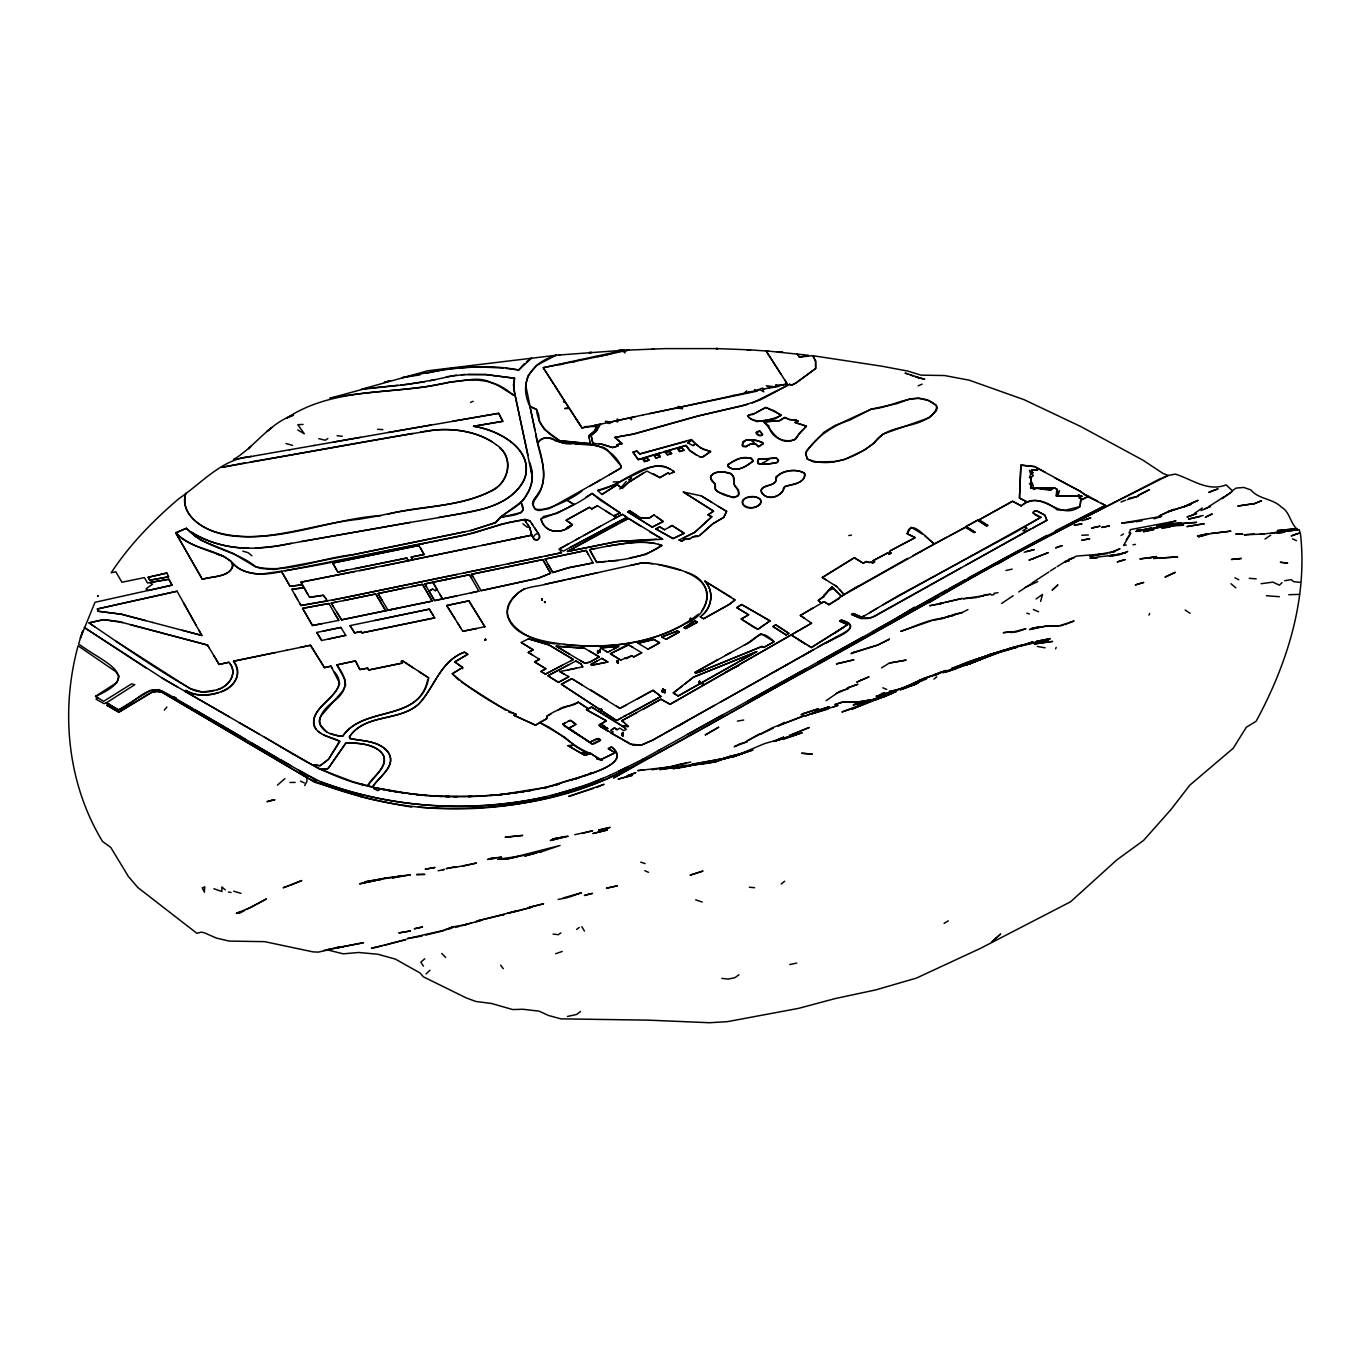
<?xml version="1.0" encoding="UTF-8"?>
<svg xmlns="http://www.w3.org/2000/svg" width="1371" height="1371" viewBox="0 0 1371 1371"><rect width="100%" height="100%" fill="white"/><g stroke="black" fill="none" stroke-linecap="round" stroke-linejoin="round"><path stroke-width="1.5" d="M544.87 601.578L545.367 602.537M599.418 650.677L600.104 652.459L600.275 649.785L599.778 652.459M622.52 735.61L622.605 732.491L623.171 735.85L622.88 732.988L622.383 735.97L622.28 734.068M664.815 690.127L664.25 690.967L664.952 689.819M699.45 681.044L699.176 684.403M663.341 689.767L662.176 691.738L662.998 689.047L663.273 692.201L663.118 689.305M618.167 661.165C615.75 657.977 619.384 666.546 617.55 660.908C618.544 659.897 617.43 666.46 617.258 660.702M664.301 690.35L665.004 692.835L664.507 689.767M601.509 711.977C600.806 707.59 600.087 714.497 601.389 708.978C602.023 712.063 600.001 712.097 601.046 710.384M690.504 621.114L690.59 618.081L691.173 621.097M541.956 598.63C540.997 599.915 543.053 601.098 541.579 598.99M597.996 653.299L597.55 650.848M664.369 692.818L664.781 689.99M691.31 618.767C689.27 617.807 691.241 623.719 691.173 618.441M617.961 661.268L617.995 660.565M690.453 619.521C689.39 616.864 692.372 620.755 690.95 621.577M698.833 681.953L699.656 681.216L698.97 683.512M597.55 650.917L597.859 653.384L597.876 650.505M598.013 651.448L597.807 653.196M600.669 712.029L601.098 710.624L601.201 711.857M601.303 710.521L601.389 708.978L601.098 711.463M703.272 681.644C702.278 681.49 703.477 684.266 703.032 682.809C701.027 685.946 705.14 677.874 701.849 683.923M699.261 681.473L699.861 683.889M485.111 640.068C485.642 638.646 485.077 640.48 484.786 639.314M601.218 710.401L601.509 709.03M690.573 618.801L691.241 621.406L690.915 618.544M702.98 681.987L702.912 684.06L702.826 681.867M698.73 682.055L699.467 681.661M609.684 775.42C519.301 815.522 412.363 815.728 320.745 781.796C282.649 762.567 246.317 739.055 209.043 718.027C193.808 709.27 178.744 700.238 163.457 691.601C146.697 683.409 133.124 705.362 118.454 709.887L106.424 702.792L134.804 684.677L131.479 683.923L103.665 701.301L95.507 696.365L116.998 682.415L119.208 676.177L115.695 671.601L78.078 645.81C60.341 710.881 67.213 783.201 102.499 841.417L110.811 847.484L128.291 876.326L137.803 887.5L196.893 933.308L201.314 932.126L204.742 932.948L216.31 938.055L229.248 941.089L264.757 941.654L312.931 951.868L318.312 952.125L327.755 949.966L343.23 953.822L358.722 952.485L377.933 954.25L395.379 959.117L420.074 972.964L423.348 976.803L466.157 997.882L475.771 1001.447L491.572 1003.503L512.788 1009.57L522.899 1009.262L539.163 1011.164L548.451 1015.465L560.859 1018.842L648.98 1020.161L709.578 1022.732L727.401 1021.652L798.625 1008.353L835.008 998.619L875.983 989.845L916.428 978.089L980.454 948.372L1070.562 901.792L1116.851 859.891L1143.568 840.423L1170.851 809.678L1189.891 785.086L1233.163 748.309L1246.359 727.213L1256.144 721.249C1286.958 664.438 1307.831 599.007 1300.462 533.833L1299.108 529.634L1263.428 534.022L1244.08 534.827L1254.328 533.953M599.881 650.368L600.07 651.739M698.833 684.215L699.313 682.501L699.296 684.06M662.244 691.944L662.45 689.904L662.313 691.481M664.866 691.618L664.781 692.595L664.558 690.144M622.88 732.988L622.554 735.97M622.931 733.177L622.571 735.49L622.571 732.731M663.136 690.641L663.273 692.201M544.801 602.589L544.39 601.663L544.818 602.452M617.498 663.05L617.396 661.85L618.03 662.639M690.71 620.12L691.07 618.784L691.018 620.532M622.348 732.954L622.52 735.456M699.296 683.221L699.553 681.593L699.159 682.501M1031.78 471.744L1031.917 469.807L1037.333 470.339L1037.573 468.299L1080.417 491.401L1087.58 496.645L1105.42 505.402L1006.828 556.934L817.921 662.09M485.608 639.075L485.985 640.12L485.18 639.726M601.475 709.801L600.875 710.778L601.338 709.115M600.087 650.111L599.984 651.122L600.035 649.923M703.46 681.918C701.712 684.883 702.792 679.468 703.049 684.129M542.248 598.921C542.196 600.532 541.853 599.435 542.282 599.23M617.258 661.113L617.276 660.993M710.538 477.691L710.778 476.56A10.111 5.381 -11.8 0 1 711.378 475.446L714.497 473.046L719.689 471.898A11.979 4.13 -0.1 0 1 722.071 471.898L722.963 471.915M665.141 691.258L664.712 690.47M601.184 710.075L600.824 709.458M485.026 640.188L485.557 639.349M663.29 689.544C663.221 692.732 662.896 690.727 662.244 691.567M663.17 692.029L662.998 689.219M622.845 735.319L622.691 733.194L622.331 735.439M662.896 691.31L662.844 689.133L663.427 690.041M622.194 734.787L623.034 734.033M597.756 652.973L598.03 651.808M1040.589 601.423L1042.526 594.431L1036.013 598.973M80.512 637.772L78.627 643.993C105.978 663.941 143.012 675.389 95.507 696.365L97.735 697.89L96.021 699.193L104.11 703.631L106.321 702.638L118.454 709.887L150.159 690.538L158.642 689.613L192.214 708.379M702.158 683.683L702.843 682.141M699.364 684.335L699.501 682.758M81.455 634.927L82.808 631.003L80.375 638.166L94.959 602.297L172.043 585.16L168.839 579.248L149.885 582.504L152.524 584.217L145.96 588.827L148.239 590.558L172.043 585.143L168.839 579.248L147.485 582.983L144.435 577.602L121.916 582.247L115.798 571.793L111.171 572.787C129.628 544.715 153.226 520.534 178.693 498.804C201.76 483.14 222.153 458.497 251.476 456.44M618.252 662.861L617.276 661.422M600.515 711.6L601.646 709.698M542.179 599.932L541.853 599.264M1055.601 648.826L1056.167 647.403M662.45 689.904L663.238 689.802M600.704 710.555L600.772 709.561M597.876 651.499L597.482 653.024M427.735 679.536C419.235 722.397 363.264 705.551 342.63 736.244C318.946 734.702 310.857 719.021 332.125 702.672C348.645 690.71 348.165 679.725 336.82 664.918L355.483 660.908L359.87 669.562L367.719 668.157L368.73 670.008L402.371 663.084L401.343 661.319L402.783 660.959L428.677 677.874C420.451 723.1 364.326 704.797 342.819 736.056L339.734 736.296L330.325 733.468M1148.932 615.133L1149.669 613.454M1123.672 545.35L1130.664 533.285L1129.001 532.805L1130.201 530.731M690.984 619.778L691.173 618.732M617.447 661.336L617.43 662.724M1097.605 501.135L1088.711 496.388L1082.13 499.438L1079.166 497.81L1081.822 496.165L1078.48 496.062L1079.166 494.777L1076.869 496.028L1056.356 496.011L1056.578 493.731L1058.223 494.588L1059.526 490.784L1056.664 492.566L1056.835 489.07L1054.299 487.905L1036.03 487.87L1033.357 489.481L1036.63 488.333L1050.375 490.304L1054.299 487.905L1056.835 489.07L1056.356 496.011L1081.908 496.113L1079.166 497.81L1082.13 499.455L1080.742 500.158L1080.057 506.55C1058.429 522.265 1041.634 487.63 1021.292 505.899L1012.535 501.272L979.254 519.763L987.737 525.247L986.692 525.967L977.677 520.157L965.972 526.584L975.072 532.239M304.688 785.549L306.95 781.316L306.744 777.58L162.172 692.321L157.648 691.378L152.164 692.201L118.883 712.149L106.869 705.26L108.669 704.146L106.869 705.26L118.78 712.217L151.016 692.561L156.448 691.378L162.172 692.321L306.95 777.58L306.95 776.414L300.403 772.524M595.134 430.031L598.27 424.667L600.652 424.136L596.042 431.591L591.09 435.412L592.872 443.484L595.46 443.45M1126.277 539.711L1130.664 533.285M825.925 579.693L822.274 577.499L854.322 557.74L863.199 563.173L866.369 561.562L872.796 562.864L874.647 561.836L872.967 560.773L887.585 552.959L889.265 554.09L891.116 553.13L889.453 551.999L890.533 550.645L915.125 537.655L907.174 533.73C910.601 516.833 927.978 540.225 934.302 544.013L841.383 596.231L831.906 586.839L825.376 594.808L818.35 600.395L821.555 603.086M563.584 644.49C604.885 648.826 649.169 644.507 685.723 623.531C712.44 613.694 715.182 579.556 685.586 572.118M702.038 610.489C725.173 575.546 665.535 563.584 642.451 562.778C610.815 569.753 579.196 576.814 547.56 583.772C536.952 587.079 523.979 585.88 516.096 594.963C510.543 600.258 506.447 607.781 507.476 615.665C512.377 633.573 533.405 638.92 549.531 642.176C599.727 650.694 657.189 646.615 698.473 614.139M434.847 379.716L408.01 384.36L361.036 389.415L427.769 370.77L556.3 355.243C532.462 362.098 517.827 381.155 529.857 406.347L536.541 409.432C537.74 423.965 547.252 433.699 559.608 440.691L590.455 443.69L588.725 436.098L594.003 431.454L598.27 424.667L594.346 425.524L596.214 426.621L585.743 426.518L582.092 428.026L569.342 408.507L564.783 408.524L568.914 407.855L565.829 403.005L563.481 401.617L564.938 401.617L554.861 385.799M597.139 430.168L591.09 435.395L592.872 443.484L603.189 444.41L612.511 447.563L617.995 446.021L616.761 444.77L622.108 443.673L614.842 437.4L632.117 434.418L695.491 416.647L747.692 404.308M642.81 709.612L660.959 699.227L670.111 704.3L811.581 623.205L800.338 615.476L824.074 601.663L828.958 604.714L839.086 598.613L841.04 595.819L831.906 586.839L823.748 595.322L824.297 596.471L818.23 600.429L821.092 602.983L824.091 601.663L828.958 604.714L847.107 592.58L907.551 558.391M626.307 481.427L619.761 489.07M360.162 796.482L361.618 794.752L360.162 796.482C441.256 818.247 529.994 810.741 607.302 778.728C680.856 743.253 750.52 700.17 822.651 661.902L938.964 596.488M164.297 710.075L166.902 707.008M691.224 619.966L691.31 621.252L691.241 619.298M249.453 448.128L248.699 448.763L251.424 445.935M597.533 653.093L597.619 652.545M702.055 615.271C712.286 607.062 714.102 590.884 704.883 581.201L734.959 599.932L728.224 605.091L703.563 618.767L700.255 616.761C711.806 608.93 714.788 591.467 704.814 581.15L731.411 597.413M622.708 734.77L623.051 735.867M1282.039 582.624L1279.417 585.16L1272.871 582.144L1261.097 583.686M526.395 361.824L531.571 358.105L518.701 369.999C479.473 362.27 440.211 369.69 401.874 377.728L420.109 374.849M524.133 363.829L518.701 369.999L505.899 368.336M594.02 431.437L588.793 435.927L589.341 438.103M426.055 973.958L429.98 970.24M622.725 734.239L622.914 733.519M1232.289 491.366L1221.852 498.616L1230.987 492.515M1265.022 539.077L1270.78 535.101M683.272 538.083L694.326 532.582L699.467 528.109L711.84 516.696L708.002 514.879L713.606 511.194L683.358 492.018L701.181 495.856L726.63 511.417L723.768 517.33L712.526 524.048L698.936 536.078L695.028 535.907L688.859 539.351L685.26 538.94L681.833 541.168L679.108 540.105L679.965 539.591M622.434 733.434L623.188 734.993M277.439 785.12L284.894 778.659M424.753 958.775L420.828 962.168L423.433 966.109M672.407 472.704L674.378 471.761C649.066 453.287 622.914 486.654 597.653 490.475L601.938 494.485L617.207 484.666L622.228 488.299L627.884 482.832L646.855 471.093L659.862 477.674L668.02 472.892L669.511 473.92L674.378 471.761L672.853 470.853M837.03 636.555L780.27 668.363M834.408 633.436L847.535 624.628L839.618 620.857L841.983 620.206C868.186 628.861 825.496 640.617 817.767 647.283M831.957 639.674L826.542 642.93M684.849 684.009L693.486 677.154L756.741 651.653L678.131 696.005L673.195 692.921L693.469 677.171L756.741 651.636L678.131 696.005L673.367 692.989L682.192 686.134M781.213 883.969L784.675 881.245M622.177 733.811L622.314 734.89M576.591 929.487L579.196 927.464M933.891 679.108L936.839 676.846M805.959 644.301L791.65 635.236L811.409 647.506L847.535 624.628L839.686 621.286L841.074 620.086C860.56 625.587 845.804 631.62 835.95 637.275M699.724 456.749L702.346 457.211L710.589 451.539L700.273 447.769L691.909 440.228L687.831 442.953L693.058 445.575L695.217 443.93L703.272 449.431L710.606 451.522L702.363 457.211L699.724 456.749L689.939 450.716L685.877 445.489L664.181 451.573M693.058 445.575L695.2 443.947L691.395 439.56L639.726 454.007L636.864 451.042L632.939 452.173L638.269 459.645L686.151 445.438L689.699 450.459L696.605 455.326M580.584 1011.455L576.574 1014.471L567.457 1016.442M1013.169 595.682L1001.601 603.48M637.104 515.582L629.597 510.783L627.832 511.897L652.236 527.132L663.238 521.477L653.95 514.965L649.254 518.084L641.131 518.067L629.597 510.783L627.832 511.897L652.236 527.15L663.238 521.494L656.932 517.021M738.935 974.747L734.942 977.694L728.19 979.083L721.849 978.38M653.967 514.965L649.22 518.067L641.131 518.067M768.823 458.548L775.163 457.794A5.295 2.793 -1.8 0 1 776.02 458.034A5.621 2.399 -1.6 0 1 776.877 458.342L778.402 460.262L777.083 462.507L765.584 464.323L758.471 463.998L757.46 461.359L758.609 458.857L768.977 459.354L761.299 464.186L757.837 463.004L758.557 458.925L768 458.651M763.733 462.438L761.265 464.203A29.939 20.719 -1.5 0 0 766.406 464.221L771.085 463.638A29.014 21.902 4.5 0 0 774.152 463.107L776.809 462.575A3.445 2.382 8 0 0 777.546 462.147A3.376 2.314 7.2 0 0 778.008 461.633L778.488 460.245L776.363 458.12L767.503 458.702L768.977 459.354M826.13 700.667L839.652 691.412L848.752 688.311L836.207 693.469M759.808 733.708L746.835 741.06L772.644 727.607L804.331 715.679L778.128 725.962L784.383 722.328M1048.969 571.896L1032.055 582.966M601.938 494.485L617.207 484.666L622.211 488.299L628.175 482.626L643.239 473.064M678.662 726.047L687.831 720.495M1018.687 591.946L1030.872 583.995M987.737 525.247L986.692 525.95L977.694 520.175L965.972 526.584L975.072 532.222L974.044 532.668L965.321 527.304L949.298 535.958M929.058 602.726C1004.206 557.26 1083.57 518.649 1161.22 478.188M687.831 442.953L691.292 439.577M246.746 909.333L266.454 898.913L250.996 907.379L236.275 913.343L239.514 912.161M1194.244 513.542L1202.333 507.99M1208.914 506.533L1223.875 496.885M843.576 627.37L811.358 647.489L807.485 645.193M560.859 932.931L558.254 934.714L553.079 934.097M327.892 438.48L325.27 440.245L318.74 438.651M524.27 588.862C481.375 614.859 529.549 644.747 559.299 643.77M1124.768 553.284L1127.682 551.382L1119.319 554.775L1111.041 556.026L1125.008 552.804C1113.578 555.855 1101.701 556.146 1089.928 558.22L1097.108 558.1M628.929 479.764L630.883 480.895L628.929 479.764L631.551 478.051L629.409 476.954C642.039 472.087 656.743 459.799 670.35 469.31M811.581 623.205L670.111 704.3L660.976 699.21L621.766 720.735L628.569 726.287L627.284 726.87L625.005 725.482L623 726.561L617.241 722.928M377.625 790.536L380.315 788.925L377.625 790.536L373.7 788.479L374.9 787.708L412.74 794.186L409.329 793.826M373.7 788.479L377.299 788.222L352.827 781.744L319.1 768.823L326.624 769.337L328.32 768.257L346.143 742.774C359.048 743.596 376.237 743.151 383.709 755.918C387.959 768.548 372.226 775.917 367.599 786.046C329.657 777.717 297.216 756.638 264.329 737.067M718.027 659.485L694.771 672.51L699.004 672.167L762.053 646.427L763.904 647.42L774.101 641.679C758.471 626.616 758.831 639.126 744.11 645.21M778.128 669.665L652.527 740.203L641.045 745.207L630.043 744.007L598.99 725.567L606.359 720.786L586.462 709.784L591.638 707.076L615.151 721.729M538.323 533.49C533.165 534.005 531.245 540.14 536.678 540.003A2.965 1.885 -0.7 0 0 537.586 539.831L539.351 538.186A11.208 7.181 0.5 0 0 539.574 537.192L539.54 536.027A11.276 6.838 -0.5 0 0 539.283 535.016L529.96 520.929L524.922 519.472L501.135 524.202L473.955 532.976L432.773 541.734C375.465 552.513 318.466 566.943 260.593 574.072C251.75 573.558 242.221 571.861 235.298 565.897C220.2 547.8 191.529 550.971 175.745 532.856L186.405 528.263C204.793 548.554 235.075 549.582 255.794 566.789C288.013 574.158 320.865 557.689 353.135 554.707L465.335 531.708M755.627 444.101L751.959 441.188L755.987 440.331A30.573 16.778 2.9 0 1 759.585 441.308L763.099 443.296A2.228 1.525 13.2 0 1 763.081 443.776L758.831 446.672L756.192 444.547A4.079 2.862 7.9 0 0 755.627 444.101A6.684 4.507 3.4 0 0 753.896 443.638C749.714 442.987 740.511 451.145 742.876 443.039L746.03 440.125L754.153 439.971M997.848 561.973L968.012 578.134M1057.127 566.669L1064.753 561.853L1068.9 560.893M1121.05 535.53L1123.483 533.97M612.614 729.098L614.534 727.915L617.139 729.715L619.761 728.104L623.685 730.692L626.307 729.338L623 726.561L625.005 725.482M810.467 651.396L802.772 655.835M882.547 605.057L1040.949 517.261C1036.682 516.559 1028.85 511.212 1036.75 510.886L1044.891 515.17L1046.861 520.295L966.024 565.092M229.283 716.793L184.691 691.224L185.993 690.418C195.882 696.417 207.826 695.628 218.486 692.561M456.886 595.905L434.556 600.601L429.072 591.158L432.602 589.05L435.224 590.661L437.075 589.496L433.716 583.652L432.825 582.247L424.839 583.96L426.244 586.308M1050.375 570.884L1055.601 567.645M435.224 590.661L437.075 589.496M881.553 667.866L889.385 663.033L905.923 660.154L889.385 663.033M602.469 760.151L596.728 758.831L600.909 759.637L615.133 752.73L608.587 748.857L611.809 747.024C638.663 768.994 554.689 781.453 545.161 788.462L543.979 787.725L500.655 794.614L475.737 796.328L439.183 796.311L412.003 794.117M1030.358 529.052L874.715 616.316L867.877 618.475L861.708 618.561L851.699 614.499L853.533 613.574L861.399 617.104L864.878 615.579L898.194 595.751L1015.088 532.462L1040.949 517.227L1032.929 513.062L1033.665 511.623L1036.75 510.869L1044.891 515.17L1046.861 520.295L1032.86 527.886M855.058 587.988L857.818 586.394M787.348 664.472L774.855 671.601M784.76 665.998L813.894 649.426M1026.81 528.281L1024.308 526.978L1026.81 528.281L1022.886 530.663L1026.313 531.365M942.597 594.5C1016.014 551.673 1092.498 513.491 1168.126 475.497L1175.307 474.109C1191.999 479.216 1207.56 492.138 1226.085 484.871L1232.323 490.664L1236.214 488.076L1243.805 487.459L1250.9 489.927C1258.784 499.49 1272.631 498.359 1281.302 507.03C1290.3 512.137 1290.008 523.671 1297.806 529.737L1271.551 533.13M944.071 923.42L948.286 920.849M780.596 668.174L720.289 702.226M936.496 674.669L940.095 672.493L953.633 669.014L944.071 672.321M718.01 348.611L716.056 348.577L749.663 349.845L766.098 350.993L766.8 352.021L768.36 351.096L808.496 355.278L799.396 357.128L797.288 353.975L799.396 357.128L812.729 355.689L882.033 366.228L907.91 371.113L920.969 375.14L944.55 375.534L969.211 380.178L1024.068 399.681L1080.811 426.552L1142.728 460.056L1163.002 473.423L1168.126 475.497L1163.071 477.571M613.814 518.941L622.434 514.331L626.907 517.33L569.925 547.543M460.348 668.74L452.276 673.846L458.719 680.016M586 497.107L592.101 493.44L600.138 500.089L620.138 512.925L613.711 515.89L616.265 517.45L622.417 514.348L626.907 517.313L563.361 551.125L559.265 549.051L579.899 537.586M429.072 591.158L432.602 589.05M934.782 675.68L940.095 672.493L933.942 674.721M623.702 716.519L616.642 720.563L561.39 684.249L571.793 678.696L619.846 708.379L652.99 690.299L661.011 696.434L623.702 716.519L626.393 715.456M648.055 649.203L659.622 642.793L653.813 639.434L638.029 643.273L648.055 649.203L659.588 642.793L653.796 639.434L638.029 643.273M812.969 607.936L800.338 615.476L804.263 618.098M849.574 591.209L858.966 585.794M714.462 705.397L652.545 740.203L641.062 745.207L632.819 745.121L610.986 733.159L613.214 731.943L610.609 730.366L614.534 727.915L617.139 729.715M668.774 527.475L672.064 525.539L684.18 533.268L673.127 538.58L655.852 528.966L659.708 526.858L664.644 529.772L672.064 525.539L684.163 533.25L673.11 538.597L655.852 528.983L659.725 526.875L664.644 529.772M590.318 485.814L621.029 467.974L621.234 466.157L607.027 449.568L603.548 447.409L594.226 445.369L563.292 442.867L555.392 440.845C550.971 436.012 540.979 436.783 537.706 442.816L529.84 406.279L536.644 409.535L538.7 414.847L539.351 421.754L544.218 429.312L559.796 440.742L586.085 443.416M997.694 564.029L1007.925 558.083M600.378 479.987L549.377 508.572L538.717 510.56L535.273 509.498L532.496 503.603L532.873 501.409C549.325 485.66 543.276 462.181 537.775 443.227C546.258 430.083 559.625 446.226 571.381 443.553M583.618 535.564L616.333 517.501L597.448 505.728L591.861 508.932L589.479 507.321L566.172 520.226L572.341 524.579C562.915 534.124 545.469 534.244 541.065 519.472L543.482 516.524L557.226 513.337L574.209 504.134M965.321 527.304L912.949 555.649M877.423 608.21L869.745 612.683M946.247 590.044L872.47 631.757M597.448 505.728L591.861 508.932L589.479 507.304L566.172 520.209L572.341 524.579C562.933 534.382 544.321 534.142 541.048 518.684C558.134 512.925 576.797 504.802 592.101 493.457L620.138 512.925L613.711 515.907M946.624 537.278L934.354 543.944L924.774 535.598M582.281 490.527C572.667 500.038 513.08 528.281 540.328 490.218C549.257 472.035 538.066 452.533 535.77 434.059M690.436 538.426L685.311 539.009L681.815 541.065L679.125 540.02L694.703 532.376L711.789 516.781L707.984 514.828L713.571 511.126L683.341 492M979.254 519.763L1012.535 501.255L1021.292 505.882C1032.466 496.062 1047.255 501.306 1057.264 509.892L1065.575 510.218L1080.057 506.55L1080.794 500.158L1087.58 496.645L1080.417 491.401L1054.967 477.999M184.674 691.19L185.959 690.47C204.399 703.751 251.047 687.728 233.498 661.216L275.263 652.579M665.929 639.383L679.313 632.014L677.445 630.917L661.85 636.949L665.929 639.383L679.313 632.031L677.48 630.951L661.902 636.967L663.667 638.012M568.931 543.653L559.265 549.034L561.493 552.719L545.469 556.043M636.967 712.663L621.766 720.752L624.439 722.62M687.419 734.513L863.13 636.967M806.131 668.551L747.384 701.215M609.427 474.726L620.395 468.368L621.234 466.191C612.34 448.403 594.586 442.182 575.751 443.913M723.391 714.48L658.2 750.657M600.549 526.241L575.94 539.78M601.818 658.406L591.004 664.369L591.604 665.226L607.833 661.987L601.818 658.406L607.833 661.987L591.587 665.226L591.004 664.387L597.619 660.771M629.118 714.068L660.993 696.485L652.99 690.316L637.412 698.936M998.311 561.699L1046.896 535.375M620.977 718.147L616.659 720.546L561.39 684.232L571.776 678.662L582.144 684.9M642.519 759.363L660.479 749.389M613.591 649.117L618.698 646.392L600.309 647.883L607.73 652.253L610.369 650.848M934.199 599.196L613.591 777.991L633.145 766.732L607.302 778.728C548.297 805 482.335 811.375 418.395 807.176M948.955 588.656L965.287 579.71M889.076 694.326L894.526 691.344L851.374 709.373L887.26 695.32M574.483 725.242L568.434 728.395L569.805 729.286M1096.44 511.469L1100.142 509.464M811.358 647.489L812.729 646.752M617.139 523.996L567.44 551.485L618.201 541.391L662.639 539.249L649.665 531.794M570.902 660.805L573.369 659.468L548.897 644.884L528.401 638.817L521.271 642.519L533.165 649.854L528.246 652.407L532.599 655.081M521.271 642.519L533.165 649.854L528.246 652.442L539.506 659.297L534.604 661.902L545.864 668.774L540.945 671.413L545.435 674.121L573.369 659.468L548.914 644.901L528.418 638.817M618.715 646.392L607.73 652.253L604.8 650.54M565.64 722.534L563.258 723.819A1.919 1.131 0.1 0 0 562.898 724.111L564.201 725.945M725.448 655.372L730.812 652.527M960.488 568.125L871.528 617.67L860.422 618.407L851.442 614.362L853.225 613.454L861.399 617.173L864.878 615.51M539.506 659.297L534.587 661.885L545.864 668.791L540.945 671.413L545.452 674.138L562.521 665.124M569.188 664.541L547.92 675.766L558.443 682.364L568.776 676.777L559.796 671.584L582.744 666.854L580.91 663.855L575.906 661.011L547.92 675.766L558.443 682.347L568.776 676.76L567.851 676.177M567.92 721.3L569.736 720.512A1.799 1.063 1.2 0 1 570.61 720.495L571.056 720.598A1.851 1.08 1.7 0 1 571.57 720.838L575.854 724.059A1.919 1.131 1.8 0 1 575.717 724.454L568.434 728.395L589.736 742.208L598.287 738.575A1.799 1.028 1.8 0 1 598.819 738.729L600.361 739.757A1.851 1.063 1.4 0 1 600.258 740.666L593.814 743.905A1.971 1.114 1.2 0 1 593.283 744.007L592.289 743.939A1.919 1.08 1.2 0 1 591.809 743.785L585.76 739.912M620.72 660.034L631.791 655.749L633.779 656.949L641.714 652.716L628.741 644.987L610.352 653.778L620.72 660.034L610.352 653.778L625.964 645.45L628.741 645.038L633.111 647.369M239.274 913.36L244.655 910.533M962.408 612.46L946.967 616.83L962.408 612.46L967.926 609.564M1025.268 587.371L1037.778 581.595M551.108 713.983L546.909 716.176L546.549 718.85L535.41 725.19L514.056 715.388L516.13 714.36C493.389 704.197 471.247 690.059 452.224 673.744L462.627 667.506L454.795 661.936L467.785 654.275L464.409 652.185C439.834 661.13 434.624 687.591 418.549 704.197C398.567 721.866 365.611 713.331 349.451 736.724L349.622 738.215C362.167 741.574 377.539 740.203 387.119 750.965C398.481 764.607 379.064 776.706 372.398 787.177L367.599 786.046C374.574 775.66 394.574 760.494 377.728 749.371C368.405 743.733 355.997 742.328 345.612 743.305L328.56 767.931L326.538 769.302L319.083 768.771L162.344 678.182L84.231 627.455L146.012 667.985M557.826 710.418C563.978 704.386 571.981 707.556 578.185 702.141L588.416 708.841L591.621 707.059L624.953 727.761M726.047 671.996L739.346 665.124L725.242 672.407M642.828 759.191L619.075 771.068M221.519 691.772C234.235 687.676 243.455 672.835 233.498 661.216L286.676 650.231M1064.77 561.613L1076.543 556.095L1102.027 554.004L1090.065 555.992M1055.344 530.851L1105.42 505.419L1101.461 503.277M589.736 742.208L596.951 738.626L600.481 739.809L592.118 743.973L562.813 724.077L570.405 720.443L575.769 724.556M626.684 704.968L619.863 708.379L616.642 706.202M675.903 726.956L677.137 726.339M920.147 679.827L933.445 675.355C917.987 678.816 905.271 689.853 889.299 691.481L901.741 688.516L921.689 679.742M641.731 652.733L633.779 656.949L631.791 655.766L626.478 658.714L624.919 657.823M760.168 734.41L773.381 728.104M783.115 739.449L796.465 734.736M902.118 689.065L915.005 684.437M621.954 521.528L628.586 518.461L641.114 526.515M944.345 672.424L1009.793 648.637L1040.846 641.217L1019.15 645.621L988.817 654.944L998.688 652.51M700.255 534.913L712.989 523.619L723.768 517.33L726.63 511.417L718.473 506.499M628.329 766.663L609.41 775.54M968.749 663.975L984.138 657.806L968.594 664.25M920.13 681.198L913.634 684.249L926.796 678.799M952.502 669.305L963.659 664.095L1009.793 648.637L986.383 656.401L994.215 653.676M953.925 669.579L957.592 667.883M945.39 672.287L961.688 666.563M880.765 696.125L855.59 707.505L841.948 711.995L882.564 696.331M470.561 402.457L473.184 401.275M948.372 671.464L967.309 663.136L996.906 652.699L969.297 661.37L951.303 668.62L966.041 663.787M1201.03 510.56L1210.456 506.413L1204.801 508.847M969.228 664.061L984.138 657.806M967.96 663.187L973.273 660.873M938.261 673.812L946.041 670.47L927.173 677.514M918.176 385.834L922.1 384.154M922.032 680.256L900.164 689.904L918.33 682.364L883.867 694.669M985.029 657.514L968.749 663.838L978.243 660.342M596.642 787.434L604.045 784.298L568.674 796.431L593.592 788.342M602.949 778.334L587.405 784.88L550.491 795.9M973.153 662.519L1010.067 648.157L1030.752 643.29M903.249 688.859L918.159 683.101M597.653 490.475L615.288 484.46L629.409 476.954L631.551 478.051M291.2 884.963L301.809 880.542L283.163 887.757L289.195 885.666M715.439 761.985L723.288 758.729L715.439 761.985L699.981 764.418L729.406 757.546L708.19 762.979L719.158 760.425M445.695 929.881L452.996 926.899L466.414 924.397L460.759 925.991M122.79 622.605L103.699 619.641L89.046 622.862C123.133 645.947 156.791 669.888 192.797 689.887C199.669 692.492 207.175 692.818 214.099 690.436C226.969 688.756 239.342 674.069 228.906 662.279L219.086 664.404L213.996 655.835M943.025 672.767L946.933 671.156L943.745 672.373M1069.054 623L1074.093 620.96L1059.663 625.707L1054.299 626.101L1058.343 625.964L1046.844 626.29L1058.532 626.016M882.496 696.314L871.305 700.855L853.173 704.934L876.909 699.381M217.321 689.682C229.043 686.665 238.503 672.887 228.906 662.296L219.103 664.438L207.518 645.073L130.434 624.679M1121.015 502.043L1125.642 500.192M448.488 928.698L452.996 926.899L441.77 930.789L407.187 938.638L422.131 936.016M752.285 403.023L789.713 384.274L791.478 385.302L795.608 383.16L815.591 368.559L815.591 360.967L812.746 355.672L815.591 360.967L815.728 368.439L796.671 382.56L791.427 385.285L789.713 384.257L760.305 399.904L742.122 405.885L699.467 415.619L635.339 433.613L614.842 437.4L622.108 443.673L616.761 444.77L617.995 446.003L612.511 447.563L599.401 443.638M1033.357 558.58L1048.318 552.582L1028.901 560.156L1033.357 558.58L1031.643 559.179M963.573 665.963L974.301 661.833M1064.77 624.662L1067.392 623.685M827.964 709.098L811.975 713.777L838.058 705.345L833.037 707.196M692.132 536.986L697.805 536.472M1196.575 513.577L1187.029 517.073L1196.18 513.765M863.062 702.946L883.01 696.794M828.255 590.593L834.236 588.433M747.538 751.548L735.576 755.832L713.931 760.922L734.085 755.849L719.964 760.048L727.435 756.843L735.576 755.832L753.09 750.023M1018.859 631.208L1025.868 628.723L1010.855 632.511L1017.111 631.825M735.302 756.038L744.642 752.73M1085.712 519.626L1090.888 517.792L1081.959 520.757M541.802 851.305L525.504 855.641L536.644 852.728M555.632 953.753L562.179 951.457M881.193 693.675L884.398 692.561M1020.281 646.204L1033.066 641.748L1023.966 644.901L1028.987 643.702M500.586 915.348L504.271 914.474L476.919 921.021L531.879 907.174L522.06 909.796M976.855 659.108L1004.138 650.094L973.804 660.171L1004.806 650.454L989.931 654.293L974.335 661.165L990.925 654.327L998.037 652.716M766.578 351.696L768.343 351.096L766.115 350.976L781.007 374.266M568.811 897.217L581.458 892.778L563.087 897.971M686.494 441.359L639.709 453.99L636.898 451.093L632.939 452.19L638.269 459.645L660.719 452.636M931.252 620.823L900.713 631.38C915.211 626.41 929.298 618.921 944.842 618.064L933 620.412M953.273 614.842L957.746 613.42M865.204 702.62L876.258 699.107M1154.142 518.804L1161.614 516.353L1121.615 523.139L1133.971 521.923M540.894 851.957L560.088 845.461L506.893 859.034L517.672 856.875M1127.425 499.644L1138.067 496.251L1128.899 498.29M1109.55 553.01L1120.004 548.726L1112.275 552.342L1115.343 551.262L1089.637 556.129M389.004 944.105L405.97 939.563L371.472 948.304L382.218 945.819M515.05 911.355L517.672 910.567L507.339 913.292L515.616 911.509M758.146 431.437L757.717 431.574A3.239 2.022 2.2 0 0 757.203 431.814L756.278 432.91A3.445 1.988 2.5 0 0 756.261 433.373L756.312 433.51A3.153 1.834 2.6 0 0 756.484 433.853L757.375 434.71A4.661 2.708 0.8 0 0 757.957 435.053L758.403 435.207A4.73 2.759 1 0 0 759.226 435.464L759.791 435.584A4.696 2.776 0.2 0 0 760.665 435.687L761.745 435.515A1.919 1.114 0.3 0 0 762.173 435.344L761.419 432.945M667.351 454.795L671.653 453.527L669.665 451.367L665.603 452.241L667.351 454.795L671.67 453.527L669.648 451.333L665.603 452.241L666.426 453.544M889.453 692.869L896.72 690.727L893.309 691.601M1000.659 652.013L1016.477 647.403M1016.579 647.369L1002.355 651.002L1008.405 649.94M882.89 696.794L864.553 702.123L854.082 702.518L858.966 703.049M517.672 911.064L520.603 910.224M1060.383 625.896L1063.296 625.073M425.73 935.073L443.878 930.635M166.885 573.027L148.171 577.277L149.816 580.19L168.547 576.831L166.885 573.044L148.171 577.26L149.816 580.173L168.547 576.831L167.862 575.272M749.303 418.121L747.641 415.944L749.371 414.796L752.696 414.522L765.738 407.461L781.316 414.967L775.575 418.686L757.032 421.617L750.537 419.046M524.63 856.138L536.095 852.951M915.622 684.129L912.435 685.003L915.845 684.129M876.275 699.021L858.606 703.494L863.559 702.843M471.59 922.974L465.557 924.62L481.649 920.215L475.617 921.878M798.042 734.119L773.604 741.488L802.224 732.817L764.607 743.596L733.074 756.895L752.422 749.937L731.36 756.638L735.576 755.832L727.881 757.135L733.434 756.312M561.493 552.719L342.339 598.133L301.003 605.502L294.474 594.071M1024.188 552.239L1034.282 549.582L1026.416 551.553M1210.833 533.542L1230.695 531.16L1210.833 533.542L1198.391 536.815L1206.154 534.776M541.237 556.9L508.195 563.875M1168.486 522.899L1176.01 520.963L1130.201 529.652M978.26 597.122L983.624 595.734L963.025 598.75L976.478 597.585M470.493 530.628L495.154 522.848L500.775 516.781L520.929 502.232C529.634 516.421 508.521 515.102 500.209 517.501L521.357 512.497L523.208 510.029L520.946 502.232C531.245 491.812 535.375 476.234 529.6 462.404M384.171 945.407L387.599 944.533M455.326 927.43L458.874 926.522M1203.087 515.479L1188.451 519.129L1200.328 516.49M1156.558 525.984L1164.236 524.082M675.663 765.704L686.511 763.03M913.206 685.037L909.384 685.963L912.829 685.123M683.992 766.338L678.748 767.589L699.364 764.161L689.356 765.584M945.373 602.383L962.305 598.407L939.118 603.703L943.574 602.812M547.869 786.8L541.288 788.291M544.698 787.554L543.961 787.708M551.468 785.994L552.342 785.789L549.891 786.354M1109.019 555.855L1112.909 554.912M684.42 766.903L692.544 765.069L673.041 768.668L682.689 767.314M692.166 764.144L725.636 758.197L677.463 767.194L685.791 765.275M615.305 421.017L617.139 420.589L617.139 422.062L619.126 420.194L629.529 417.915L631.551 419.732L631.551 417.418L643.325 414.899M347.206 570.147L337.814 571.981L332.673 563.018L418.909 545.487L424.067 554.467L411.231 557.054L412.551 559.899L300.9 582.161L307.824 594.414M463.09 866.129L476.474 863.045L454.058 867.603M323.796 950.497L363.538 942.7L327.635 949.503M881.536 695.868L878.914 696.468L884.466 695.405M439.834 594.243L442.559 598.938L432.825 582.247L449.825 578.733M654.978 543.396C633.231 540.037 610.969 545.641 589.633 549.651L596.728 562.453C619.075 560.122 642.862 558.888 661.799 545.487C644.233 538.872 625.005 543.841 607.01 546.121M354.678 571.621L300.917 582.212L309.538 597.345L323.402 595.322L327.48 600.944L301.003 605.485L299.718 603.24M481.067 590.695L538.443 578.168L550.559 573.284L542.813 559.574L471.624 574.209L481.067 590.678L538.443 578.168L550.559 573.267L542.83 559.608L471.624 574.26L473.389 577.311M635.133 416.647L619.126 420.177L617.139 419.012L617.139 420.623L610.918 421.96L605.365 421.291L609.307 423.605L611.912 422.079L610.918 421.96L617.139 420.606M534.536 527.646L539.317 535.118L539.437 537.946L537.586 539.883L533.919 539.249L531.691 535.17L482.095 545.418M484.854 626.736L462.781 631.277L446.723 605.519L468.882 600.858L484.854 626.736L468.882 600.858L446.723 605.519L455.052 618.784M538.614 852.025L541.991 851.271M382.132 566.154L531.691 535.153L532.719 537.226M403.622 588.159L378.019 593.54L382.218 600.515M567.697 579.333L597.276 572.752M630.283 565.486L642.433 562.778L652.853 563.721M576.471 668.174L567.68 669.973M673.864 766.149L651.928 769.765M605.588 355.038L610.986 353.838M732.131 395.773L734.051 395.345M521.34 537.312L513.491 538.957M544.698 584.372L564.972 579.916M438.12 870.791L444.393 869.42L442.627 869.797M559.608 364.755L563.344 363.949M649.443 413.682L676.606 407.958L682.587 408.661L678.148 407.633L757.255 391.112L754.581 389.587L754.564 390.975L744.47 393.134L746.835 391.009L744.179 393.203L680.085 407.187L678.662 406.33L676.28 408.027L642.879 414.985M710.812 761.471L723.665 758.677L710.898 761.522M335.038 947.927L343.161 946.933L335.038 947.927L338.106 947.258M354.969 568.657L406.844 558.014L408.198 560.688L406.879 558.066L337.832 571.998L332.656 563.001L334.593 562.624L333.359 561.904L334.593 562.641L418.892 545.487M478.925 591.141L434.556 600.618L424.821 583.943L469.482 574.74L478.925 591.141L471.196 592.803M328.149 639.092L345.783 635.321L340.882 627.455L323.213 631.106M1123.723 545.521L1126.277 544.973M769.645 387.685L766.355 385.799L772.901 386.536L771.667 387.239L777.271 386.039L775.523 385.028L780.75 385.028L778.128 386.571L762.807 389.158L763.75 391.849L760.117 389.741L756.312 390.581L762.43 388.044L763.921 388.918M448.677 576.197L332.622 600.07M595.031 548.503L589.633 549.668L596.711 562.401L605.828 561.39M340.882 627.455L316.752 632.442L321.671 640.497L345.783 635.304M1005.903 570.49L1012.175 569.136M429.826 380.778L456.286 375.088M572.872 361.944L576.317 361.207M448.643 928.938L451.899 928.236M789.799 964.567L796.722 963.076M580.824 360.247L623.068 351.25L625.022 352.93L624.456 350.171L618.561 350.496L665.124 348.611L717.599 348.594M605.125 355.14L597.653 356.7M196.087 625.227L177.065 591.227L97.375 608.964L97.889 611.226L121.179 614.191L145.669 620.617M177.082 591.227L97.375 608.964M498.941 565.812L463.741 573.044M214.15 690.418L202.274 692.012L189.918 688.533L116.227 641.405M1064.753 561.853L1068.677 561.03M991.404 595.083L994.095 594.517M680.582 764.144L690.693 762.019M530.526 853.876L536.164 852.676M441.736 580.413L469.482 574.706L471.281 577.757M398.104 608.124L341.55 619.846L331.199 603.086L375.671 593.969L385.731 610.729L432.225 601.098L422.474 584.354L411.163 586.668M300.112 647.438L310.514 645.261L324.447 667.643L331.011 666.169L339.665 683.341C335.347 699.124 311.371 707.453 313.805 725.43C318.243 735.919 330.874 736.587 339.631 741.025L328.646 759.174L320.18 765.686L312.331 764.795L320.18 765.686L328.44 759.38L339.888 741.505L324.07 735.216M748.686 392.226L750.777 391.78M607.696 422.679L582.075 428.009L555.272 386.451M286.47 650.282L310.514 645.278L324.43 667.608L331.011 666.135L332.468 668.62M546.138 796.945C471.401 812.643 391.849 808.821 320.745 781.796M407.838 546.858L423.296 543.739M376.254 567.303L359.648 570.747M343.35 600.652L375.688 593.934L385.731 610.712L341.55 619.846L336.632 611.86M630.009 557.877L646.067 554.381L661.799 545.469L658.491 544.304M350.033 625.604L429.294 609.152L434.761 617.841L361.995 632.854L361.121 631.517L354.626 632.854L350.033 625.604L354.626 632.871L361.121 631.517L361.995 632.854L434.744 617.841M374.609 620.532L429.294 609.152L433.065 615.219M375.448 880.576L359.562 883.832L381.481 879.291L376.562 880.216M475.171 546.909L412.585 559.762L411.214 557.089L424.067 554.467L420.331 547.697M449.842 575.974L456.954 574.535M1148.932 558.083L1156.558 556.557L1139.867 558.922L1151.212 557.62M476.714 628.569L462.781 631.277M335.929 602.16L331.199 603.086L333.376 606.582M321.962 623.702L312.468 625.484L302.563 608.33L328.869 603.514L338.757 620.412L312.468 625.484L302.563 608.33L328.869 603.531M586.737 427.118L588.348 426.792M446.312 376.768L465.386 374.403M558.168 899.427L567.405 897.679M438.549 517.518C468.779 511.657 510.663 510.098 525.213 477.314C533.028 447.477 497.742 430.323 473.509 426.312L502.814 421.308L498.65 413.339L388.439 432.482M281.569 571.518L290.052 586.308L302.306 584.766L290.052 586.308L281.569 571.501C265.271 575.409 244.432 576.403 232.299 562.761C234.424 577.397 211.717 576.043 202.342 579.333L175.745 532.856L186.387 528.281L196.601 537.209L191.597 532.428C221.365 551.108 258.194 550.953 291.372 543.293M285.202 570.833L464.889 535.101L509.721 522.18L525.35 519.42L529.96 520.929M452.687 421.205L498.65 413.322L502.814 421.308L473.578 426.261C499.267 429.363 538.477 452.224 522.677 482.678C514.451 496.456 499.352 504.048 484.494 508.572C451.248 516.25 417.298 520.826 383.76 527.098L275.434 546.172L255.383 548.194M410.255 522.471L301.774 541.442M681.798 763.767L666.889 767.709L671.721 766.715L637.772 770.622L644.044 769.782M679.519 767.4L691.31 765.258M523.002 855.607L497.724 859.377L506.533 858.64L502.283 858.794L505.608 858.949M360.727 437.298L333.17 442.13M526.207 791.187L531.228 790.296L527.047 791.033M426.141 373.358L446.415 368.902L477.759 366.794M250.259 461.958C312.108 451.436 373.769 439.577 435.738 429.894C456.594 428.455 478.976 431.916 496.113 444.632M496.062 444.598C514.656 456.132 509.361 483.655 490.218 491.606C456.046 507.63 416.63 506.636 380.35 515.582C325.15 519.249 268.699 548.451 213.602 531.382C198.144 526.31 179.464 511.503 185.805 493.166C179.001 517.81 208.015 532.171 228.134 535.375C272.366 541.699 315.724 523.431 359.425 519.215L380.881 515.479M313.839 445.541L431.145 424.976M289.966 449.688L233.396 459.611C254.886 446.877 269.024 423.279 293.514 415.07L286.522 418.224C335.278 385.782 396.339 395.396 450.905 381.875C464.272 381.532 478.976 375.585 491.521 382.92C500.244 385.114 507.064 392.586 515.05 395.208L532.222 476.337L530.954 468.813C534.039 477.502 531.622 487.322 526.55 494.76C520.157 507.973 504.22 511.109 496.045 522.437L471.418 530.423L349.022 555.546L273.926 569.496L260.713 568.451L254.543 566.292L232.95 553.318L200.303 539.934L191.563 532.274C208.358 542.556 228.7 548.246 248.682 548.229M412.997 433.407L221.519 467.374L245.443 462.798M289.47 449.791L314.782 445.369M388.113 514.211C422.714 504.802 461.804 507.887 493.543 489.481C508.641 481.375 513.594 459.336 499.627 447.734M737.358 721.129L743.682 720.049M420.64 432.105C444.512 427.169 470.904 428.934 492.086 441.788M1284.644 580.738L1291.191 579.625L1293.813 581.698L1300.154 582.349M1136.113 521.768L1141.992 520.791M519.935 792.147L523.105 791.701M574.792 834.665L592.529 830.809L582.092 833.499M593.077 562.915L568.022 567.868L552.753 572.53L545.161 559.025L586.12 550.422L593.077 562.915L568.931 567.645L552.753 572.547L548.229 564.526M848.803 535.547L851.425 535.153M994.026 593.317L998.019 592.718M1091.762 555.821L1107.614 553.593M424.684 381.858L400.743 385.097M520.791 792.027L524.03 791.547M710.555 478.239L715.336 484.323L715.096 488.744C719.689 496.559 749.748 503.5 734.925 486.174C732.525 481.204 735.85 472.755 727.024 472.481C721.506 471.521 713.383 470.904 710.589 476.954L711.498 480.69L715.285 484.169L715.439 489.618L717.856 491.863L733.502 497.742L738.284 495.411L738.609 490.492A11.773 5.604 18.6 0 0 737.718 489.173L733.725 483.963L733.982 478.428A11.859 6.838 28.8 0 0 733.605 476.765L731.086 473.938L723.734 471.967M309.538 597.345L323.025 595.237L326.092 598.596M291.766 589.341L304.002 587.679L291.766 589.324L297.593 599.504M1132.96 544.767L1135.445 544.407M614.294 646.838L600.309 647.883M498.855 857.475L501.769 857.218L490.681 858.177M461.444 374.694L485.814 374.557L514.553 378.242L513.44 385.028L515.05 395.208L513.148 395.225C487.99 371.524 455.977 381.258 426.364 386.708C394.317 391.198 361.755 391.935 329.897 398.241L365.012 388.644L397.761 385.302M494.64 795.129L490.664 795.42L493.44 795.231M608.638 561.099L618.218 560.568M582.041 753.947L584.989 755.335L590.404 753.467L580.636 752.919L585.743 753.742M653.573 348.885L652.168 348.954L654.327 348.868M719.038 471.984L724.471 471.727M1081.788 535.256L1088.334 534.947M472.207 796.431L468.248 796.534L470.561 796.482M303.025 424.462L297.798 424.667L304.328 433.819L297.798 429.963M1137.073 529.806L1140.346 529.686M467.957 374.334L485.831 374.557L514.553 378.242L513.662 388.644L528.058 455.309M1288.774 594.706L1299.639 594.38M477.468 366.845L503.294 368.011M455.686 796.688L457.194 796.671L453.544 796.688M1279.417 596.711L1266.324 595.717M656.589 539.214L616.522 541.579L567.44 551.485L628.586 518.444L662.639 539.249M289.932 782.464L295.176 782.413M613.214 481.906L618.407 481.906M1284.644 563.018L1287.677 563.07L1280.325 562.213L1283.205 562.744M580.087 660.411L584.783 663.187L589.719 662.193L599.264 656.863L584.457 648.243L556.18 646.204L584.766 663.187L589.753 662.227L599.264 656.88L589.427 650.934M584.457 648.243L556.266 646.238L569.753 654.275M1078.48 496.062L1081.668 496.148M1260.172 534.09L1264.079 534.176M426.621 795.54L397.641 792.095L372.346 787.211C378.396 776.757 396.579 767.023 388.679 752.987C379.818 740.803 363.435 741.025 350.016 738.695L349.451 736.741C365.543 713.348 398.567 721.917 418.463 704.231C434.59 687.642 440.005 661.302 464.392 652.168L467.785 654.275L454.778 661.902L462.627 667.506L462.695 668.722M432.002 795.917L434.813 796.071L430.802 795.831M586.754 443.416L590.473 443.638L590.164 442.37M377.625 429.294L382.869 429.62M1249.307 578.288L1256.196 578.888M405.268 793.243L401.754 792.746L403.708 793.055M749.337 887.226L754.581 887.723M424.17 795.386C466.877 798.659 515.633 795.883 558.991 784.075C567.731 778.265 638.012 766.68 611.243 746.852L608.141 748.532L615.133 752.713L600.909 759.637L590.061 753.227C572.015 746.578 558.134 730.109 539.831 722.688L535.581 725.088L513.988 715.319L516.027 714.222L508.83 712.149M418.292 794.854L419.92 795.009L416.167 794.597M1031.917 469.807L1037.333 470.373L1037.47 468.214L1034.711 466.62L1020.898 465.112L1019.476 498.033L1027.65 502.283L1019.476 498.05L1020.898 465.112L1034.728 466.62L1045.233 472.258M1037.299 646.444L1045.113 647.815M1033.443 469.979L1035.482 470.202M337.06 435.704L342.287 436.286M233.653 891.201L240.919 893.344M97.889 611.226L121.231 614.208L152.747 622.503M755.661 496.902C771.907 502.506 745.413 515.153 742.208 502.489A9.803 5.655 2.9 0 1 742.311 501.289L745.927 497.759L753.279 496.662A8.483 1.937 1.8 0 1 755.661 496.902M411.694 807.125C375.98 800.853 339.511 792.935 306.744 777.58M242.821 551.159L248.048 552.65L251.99 555.769M605.485 726.904L600.721 723.871L607.661 728.549A21.867 14.104 1 0 1 604.782 727.864L604.2 727.693A21.867 13.573 -1.3 0 1 600.806 726.51L599.093 724.745L606.359 720.786L586.462 709.784L588.416 708.841L578.185 702.123C567.885 707.076 556.746 708.944 546.892 716.193L546.84 718.678L539.557 722.5L565.006 737.409L573.592 744.813L571.227 746.03L567.937 745.601L580.207 752.73L585.554 752.61L573.335 744.933L567.971 745.721L584.989 755.352L590.935 753.347L599.384 759.568M658.32 564.509L680.684 570.25M607.85 728.584L599.847 726.099L608.244 731.429M526.173 522.077L524.356 519.558L529.943 528.109L531.691 535.153L529.72 527.612L526.841 527.012L522.917 523.773M228.426 891.955L231.048 892.521M915.554 376.956L924.722 379.339L905.083 373.135L907.705 373.923M1038.584 611.792L1033.357 609.478M918.176 377.642L920.798 378.327M152.318 622.383L201.811 635.459L198.692 629.872M182.206 630.266L201.811 635.441L183.491 602.777M360.333 796.277L314.302 782.155L306.95 777.58M286.008 443.536L292.554 445.386M172.763 696.931L176.071 697.873L172.386 696.622M1026.81 613.197L1029.432 613.951M640.703 862.153L645.158 863.593M695.68 899.856L702.226 902.032M223.833 556.369C207.175 550.045 188.924 545.641 175.745 532.856L202.342 579.333C212.402 576.043 228.717 577.619 233.07 565.915L231.322 561.373L223.833 556.437M910.327 374.986L912.949 375.962M869.368 562.71L866.369 561.544L863.199 563.173L854.322 557.74L822.274 577.517L837.098 586.822L844.073 594.603L839.686 589.804M882.838 687.796L886.763 689.476M644.833 870.688L648.5 872.316M1292.51 538.82L1296.435 540.62M300.403 781.127L304.328 782.927M1234.911 577.808L1238.836 579.762M298.158 769.954L316.341 780.39M1085.746 494.811L1088.711 496.388M213.893 888.734L221.913 891.527L221.879 887.003L225.255 889.882M178.024 687.351L162.361 678.182M291.252 765.823L280.781 759.757M653.23 473.629L659.862 477.656L668.02 472.892L669.494 473.92M195.727 710.195L245.529 739.5M575.906 661.011L580.91 663.855L582.744 666.854M239.154 722.586L258.862 733.948M251.27 742.739L278.519 758.609M559.814 671.567L564.355 674.241M711.755 502.266L701.181 495.856M580.499 360.316L579.093 359.476L579.162 360.624L543.242 367.702L555.735 387.136M700.255 616.761L703.563 618.767L730.452 603.686L734.959 599.932L733.725 599.076M805.068 643.77L797.665 639.263M922.135 533.987L911.167 527.252L907.174 533.713L915.125 537.655L890.533 550.645L889.453 551.982L891.116 553.13L889.265 554.09L887.585 552.959L872.967 560.773L874.647 561.836L872.796 562.864L871.116 561.75M605.605 510.937L610.301 513.851M590.935 690.007L607.456 700.221M418.652 671.413L428.677 677.857M564.801 726.322L572.067 731M570.679 729.852L572.495 731M588.348 741.317L582.401 737.461M577.979 734.839L580.499 736.484M573.198 731.446L580.704 736.364M572.975 731.583L576.591 733.931M505.899 710.298L461.29 681.953M1185.178 610.078L1190.079 613.265M834.459 584.989L837.098 586.822M94.633 626.736L89.046 622.862L103.682 619.623L118.386 621.423L207.518 645.038L209.335 648.089M413.271 667.968L402.783 660.959L401.343 661.319L402.371 663.084L368.748 669.973L367.719 668.157L359.87 669.562L355.483 660.908L336.82 664.918L344.824 679.296L345.629 685.157L342.716 690.967L320.557 716.502L319.186 720.889L319.854 724.522L326.624 731.806M318.38 731.514L321.105 733.519M1230.987 583.72L1235.837 587.851M441.77 953.462L445.695 957.455M529.72 527.612L527.578 524.356M500.655 965.098L503.277 968.697M531.554 523.328L533.062 525.47M760.545 431.779L760.031 431.282A3.239 1.919 -0.4 0 0 759.037 431.282M316.135 729.235C301.843 706.493 355.209 694.103 334.078 671.567M575.94 418.858L580.104 425.079M553.85 384.308L543.224 367.651L624.456 350.171L556.095 355.226L536.901 365.217L527.955 375.843L525.676 385.028L534.913 430.117M784.64 379.836L787.262 383.897L780.03 385.457L787.262 383.897L766.817 352.021M545.966 560.431L545.144 559.077L586.103 550.405L588.536 554.689M457.314 622.52L460.587 627.798M316.752 632.442L321.671 640.497M581.801 926.71L584.423 931.063M334.061 612.391L338.757 620.395M758.266 431.402A3.445 1.988 2.5 0 1 759.208 431.265M776.123 478.668C776.894 487.802 754.221 484.494 763.527 494.828C771.359 501.118 782.327 494.948 784.829 486.602C791.65 484.357 805.994 483.483 804.469 473.303C796.585 468.334 779.431 469.893 776.123 478.668M805.617 453.184L807.433 459.096L813.946 462.061L834.562 461.513L844.587 459.474L864.45 450.014L873.875 443.141L883.113 434.024L929.538 417.607L936.53 410.615L936.427 405.576C917.045 388.13 892.949 408.078 871.562 409.004C847.415 420.571 820.081 429.174 805.617 453.184M756.364 432.516L759.191 435.498L762.722 434.83L760.1 431.214L756.364 432.516M204.673 887.071L204.382 892.213L202.24 887.894L204.673 887.071M1030.855 484.546L1030.632 488.162L1035.139 488.384L1030.632 488.162L1030.855 484.546M1031.386 476.851L1030.992 482.918L1032.055 482.506L1033.357 486.345L1029.432 483.517L1030.941 483.894L1031.403 476.782L1033.357 475.703L1031.643 473.595L1033.357 472.721L1029.432 470.287L1030.735 474.058L1029.432 477.845L1031.403 476.782M753.176 460.553C747.658 466.157 734.89 473.989 727.555 465.592C732.662 459.696 747.298 453.732 753.176 460.553M1031.643 473.595L1030.735 474.058L1031.643 473.595M761.248 501.478C759.517 509.258 747.229 509.344 742.636 504.014L742.945 499.867C747.555 495.771 755.335 495.342 760.237 499.147L761.248 501.478M742.911 442.336L742.225 445.472L745.944 446.929L750.811 443.69L755.764 444.118L758.266 446.74L763.167 443.707L762.773 442.559L754.513 439.988L746.681 439.902L743.613 441.222A4.37 2.536 -0.2 0 0 742.979 442.028L742.911 442.336M783.492 488.367L783.184 490.681C778.351 497.999 766.492 500.329 761.385 492.223L761.145 489.995C763.733 484.049 772.319 486.585 775.729 481.512L775.935 476.937C783.047 470.836 795.643 468.077 804.246 473.081L805.291 474.692C802.96 484.546 791.975 483.826 784.64 486.671L783.492 488.367M937.044 407.907C925.631 431.145 888.271 421.223 874.132 442.919C856.241 457.434 829.369 468.608 807.159 458.891L805.548 453.167L807.091 450.116L823.851 432.293L835.008 425.456L849.934 420.006L871.202 409.141L896.651 403.691L909.864 398.978L918.741 398.156L928.681 400.658L936.479 405.61L937.044 407.907M727.795 464.512L728.035 466.654C736.878 473.269 745.978 465.883 753.125 461.341L751.274 457.983L744.007 457.828L738.506 458.822L727.795 464.512M97.598 596.436L98.027 595.648L97.598 596.436M799.859 432.773L794.597 439.697C784.092 443.193 770.656 437.52 768.874 425.85L763.836 421.908L779.636 420.64L784.812 417.418L789.405 419.56L795.78 420.074L798.059 421.034L794.94 422.457L806.405 426.21L799.859 432.773M799.362 433.647L795.865 438.943C778.899 447.477 772.627 430.648 763.818 421.925L779.653 420.623L784.812 417.47L789.37 419.543L795.814 419.989L798.059 421.034L794.957 422.422L806.405 426.21L799.362 433.647M1051.249 488.83L1050.375 490.304L1047.821 488.744L1051.249 488.83M534.553 498.993L533.576 500.398L535.992 497.159L534.553 498.993M1057.727 585.04L1052.311 590.01L1057.727 585.04M996.032 938.107L991.816 942.117L1000.641 933.959L996.032 938.107M769.971 620.823L758.043 629.306L741.197 619.024L748.669 614.808L736.758 607.661L741.694 604.577L769.971 620.823M271.561 427.872L267.259 431.162L271.561 427.872M760.991 633.591L747.041 643.582L694.806 672.544L696.074 673.298L762.002 646.427L763.836 647.386L774.101 641.662L761.008 633.676M759.654 627.987L758.043 629.306L753.827 627.37L741.197 619.007L748.652 614.791L736.758 607.644L741.677 604.525L770.005 620.892L759.654 627.987M775.729 624.799L773.055 626.581L786.149 634.944L788.822 633.316L775.746 624.799L773.055 626.598L786.149 634.944L788.822 633.333L775.729 624.799M695.131 620.909L684.078 627.678L685.637 628.604L697.308 622.211L695.131 620.909L684.078 627.678L685.637 628.586L697.308 622.211L695.131 620.909M749.371 414.796L747.641 415.944C755.747 425.199 771.479 419.629 781.024 415.499L774.358 410.872L765.738 407.427L754.838 413.425L749.371 414.796M569.531 526.241L566.857 527.784L570.97 525.401L569.531 526.241M1046.45 487.922L1040.161 488.556L1054.299 487.905L1048.318 488.916L1046.45 487.922M914.44 607.37L897.388 617.79L914.44 607.37M718.627 727.264L705.345 734.873L718.627 727.264M1142.197 493.234L1138.067 495.599L1149.515 489.601L1142.197 493.234M853.362 652.356L850.997 653.641L877.594 645.09L889.402 639.194L877.594 645.09L853.362 652.356M803.406 713.486L801.041 714.737L818.641 708.67L803.406 713.486M1175.101 572.393L1165.196 577.037L1175.101 572.393M861.057 680.119L856.738 682.244L869.077 676.777L861.057 680.119M740.169 743.785L734.222 746.715L747.229 741.711L740.169 743.785M1211.364 514.296L1205.263 517.261L1212.272 513.954L1211.364 514.296M1168.006 511.743L1159.061 515.976L1173.679 509.395L1168.006 511.743L1190.816 504.425L1168.006 511.743M1193.181 502.523L1183.002 507.167L1198.117 500.329L1193.181 502.523M1212.667 490.681L1208.742 492.429L1218.065 488.864L1212.667 490.681M783.646 737.17L774.358 741.231L783.646 737.17M809.079 727.555L789.439 735.524L809.079 727.555M970.531 663.118L965.835 665.192L974.541 661.747L970.531 663.118M896.154 691.498L884.106 696.657L896.154 691.498M881.93 697.085L876.6 699.399L891.287 693.64L881.93 697.085M1261.457 500.758L1252.837 504.305L1261.457 500.758M591.621 772.901L588.502 774.135L591.621 772.901M585.4 775.335L583.189 776.157L585.4 775.335M890.327 692.047L876.103 696.279L892.11 691.584L890.327 692.047M960.06 666.34L954.353 668.637L961.242 665.946L960.06 666.34M814.7 712.286L805.36 715.97L827.056 707.693L814.7 712.286M579.042 777.717L575.306 779.002L579.042 777.717M632.545 773.81L626.907 775.952L635.921 772.713L632.545 773.81M877.149 698.662L867.483 701.644L877.149 698.662M1058.223 546.926L1055.601 547.903L1062.285 545.572L1058.223 546.926M1296.435 534.005L1291.191 535.924L1299.691 533.062L1296.435 534.005M1093.869 527.407L1091.59 528.229L1100.108 526.173L1093.869 527.407M857.68 684.318L847.501 687.934L857.68 684.318M840.869 702.466L834.836 704.608L843.439 701.986L840.869 702.466M1071.317 558.7L1068.695 559.608L1073.921 557.808L1071.317 558.7M570.953 780.442L572.53 779.945L570.953 780.442M702.757 871.133L690.281 875.075L702.757 871.133M655.835 455.275L654.327 455.772L656.058 458.068L660.376 456.663L658.354 454.418L654.344 455.755L656.058 458.051L660.359 456.697L658.354 454.418L655.835 455.275M648.946 460.176L644.644 461.599L642.896 459.165L646.906 458.103L648.946 460.176L644.644 461.599L642.896 459.165L646.923 458.085L648.946 460.176M829.112 706.785L816.859 710.812L829.112 706.785M871.973 699.69L864.553 702.123L875.366 699.124L858.812 701.866L842.702 701.798L858.812 701.866L871.973 699.69M683.889 450.236L679.588 451.505L677.84 448.968L681.85 447.957L683.889 450.236L679.588 451.487L677.857 448.968L681.884 447.94L683.889 450.236M1143.585 582.469L1135.445 584.886L1143.585 582.469M953.702 615.236L941.74 618.355L953.702 615.236M385.988 381.858L384.36 382.355L390.187 380.761L385.988 381.892M1013.889 647.643L1008.456 649.271L1017.659 646.632L1013.889 647.643M986.229 594.654L983.093 595.597L990.685 594.226L986.229 594.654M271.612 800.338L266.951 801.692L274.868 799.773L271.612 800.338M559.179 783.972L555.186 785.035L559.179 783.972M588.742 894.218L584.406 895.469L592.495 893.378L588.742 894.218M1124.923 559.676L1117.365 561.853L1124.923 559.676M941.551 603.446L929.949 605.674L941.551 603.446M627.438 776.517L618.098 779.122L632.322 775.369L627.438 776.517M732.32 755.815L729.235 756.672L739.672 753.999L732.32 755.815M564.801 836.567L550.302 840.526L568.177 836.276L564.801 836.567M617.173 885.855L606.496 888.202L617.173 885.855M853.687 659.845L836.567 663.872L853.687 659.845M543.499 903.815L529.292 907.311L543.499 903.815M609.872 827.433L598.819 830.055L609.872 827.433M607.233 830.038L593.146 833.482L607.233 830.038M1156.387 527.424L1153.765 528.058L1170.251 525.504L1136.096 531.382L1160.157 527.081L1156.387 527.424M1109.259 525.967L1101.65 527.424L1109.259 525.967M1050.272 638.646L1036.476 641.371L1050.272 638.646M419.149 927.636L414.265 928.801L422.525 926.985L419.149 927.636M1039.835 627.095L1029.484 629.546L1046.827 626.016L1039.835 627.095M414.676 604.662L388.044 610.215L378.019 593.54L422.474 584.354L432.225 601.098L414.676 604.662M1042.526 641.114L1035.482 642.776L1048.541 639.983L1042.526 641.114M1145.71 529.155L1136.096 531.382L1151.451 528.058L1145.71 529.155M1089.585 538.769L1081.908 540.208L1089.585 538.769M562.933 837.15L552.65 838.932L562.933 837.15M1204.252 534.57L1197.431 536.112L1208.297 533.696L1204.252 534.57M491.623 858.589L487.579 859.463L495.925 858.16L491.623 858.589M401.412 875.932L392.226 877.937L410.409 874.852L401.412 875.932M450.339 867.757L446.175 868.648L456.166 866.746L450.339 867.757M1153.765 529.566L1143.517 531.674L1153.765 529.566M628.981 350.016L624.61 350.925L628.981 350.016M384.531 878.194L364.686 881.879L400.024 876.155L384.531 878.194M1035.876 627.592L1031.729 628.449L1040.709 626.684L1035.876 627.592M1204.132 523.705L1187.149 526.567L1204.132 523.705M1165.333 524.099L1159.935 525.127L1181.339 523.002L1165.333 524.099M1081.788 523.893L1074.367 525.162L1081.788 523.893M432.602 867.826L425.216 869.214L435.053 867.483L432.602 867.826M410.357 930.978L399.03 932.897L410.357 930.978M1252.306 503.894L1237.996 506.002L1252.306 503.894M505.899 793.946L509.429 793.586L505.882 793.946M1009.793 631.723L1003.264 632.734L1012.415 631.688L1009.793 631.723M516.764 792.627L512.805 793.158L516.764 792.627M1177.518 556.934L1153.765 558.443L1177.518 556.934M1043.828 642.553L1034.197 643.976L1052.62 641.422L1043.828 642.553M664.078 768.925L659.742 769.559L681.284 766.578L664.078 768.925M1165.556 527.458L1161.614 527.989L1170.149 527.012L1165.556 527.458M510.44 836.618L505.145 837.304L522.728 835.419L510.44 836.618M1279.417 532.736L1276.795 533.062L1284.541 532.222L1279.417 532.736M502.06 794.46L497.879 794.837L502.06 794.46M418.206 874.424L416.527 874.629L424.821 874.407L418.206 874.424M1176.061 525.299L1169.48 526.036L1183.584 525.264L1176.061 525.299M559.077 354.952L560.345 354.866L559.077 354.952M1239.058 558.665L1231.381 559.471L1241.372 558.46L1239.058 558.665M590.318 352.501L588.93 352.655L591.621 352.45L590.318 352.501M1296.606 528.726L1277.446 530.594L1296.606 528.726M1196.472 522.385L1177.826 523.859L1196.472 522.385M1239.35 533.919L1235.734 534.107L1242.64 534.056L1239.35 533.919M449.671 796.602L445.609 796.5L449.671 796.602M441.77 796.362L438.189 796.243L441.77 796.362M749.217 349.828L746.904 349.725L750.52 349.896L749.217 349.828M812.146 754.101L801.744 753.262L812.146 754.101M780.767 352.107L777.203 351.816L782.687 352.296L780.767 352.107M398.258 792.147L394.677 791.564L398.258 792.147M391.078 790.998L388.062 790.416L391.078 790.998M384.171 789.679L380.761 789.01L384.171 789.679M362.852 784.658L361.601 784.349L362.852 784.658M220.2 555.135L216.395 553.73L223.679 556.369L220.2 555.135M573.764 504.408L566.309 499.695L573.764 504.408"/></g></svg>
